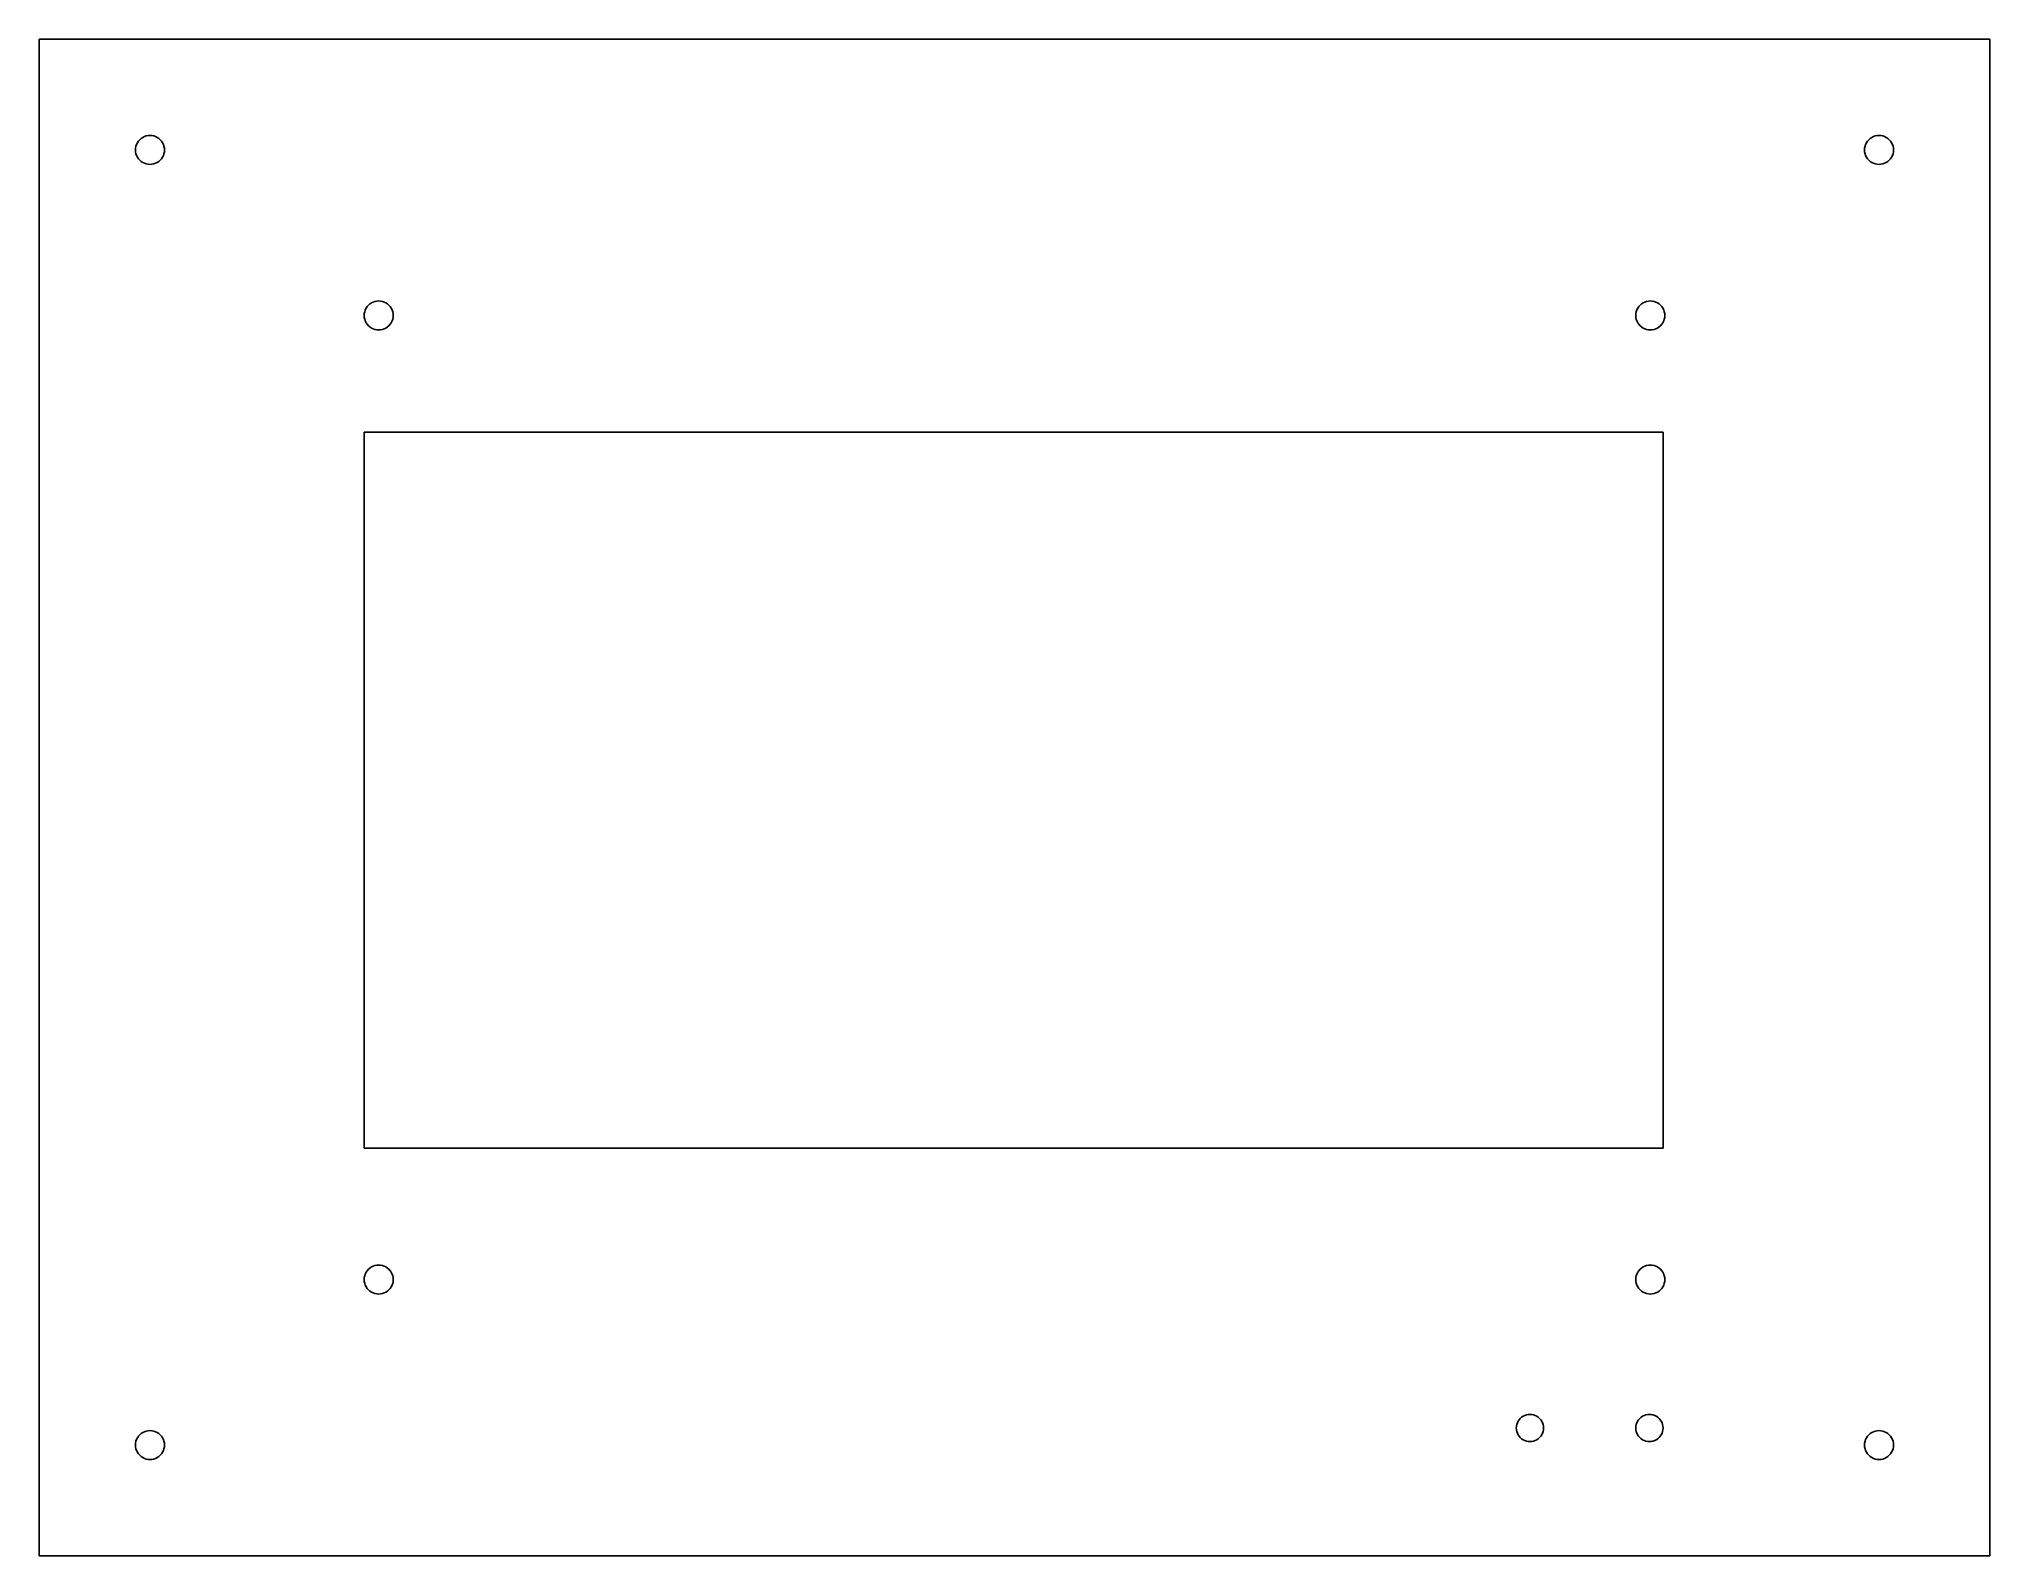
# Model space of a CAD drawing. Header units: metres. Extents: x 0 to 229, y 0 to 178.
import ezdxf

# ---------------------------------------------------------------- set-up
doc = ezdxf.new("R2010")
doc.units = ezdxf.units.M

msp = doc.modelspace()

# ---------------------------------------------------------------- linework, layer by layer
for p, q in [((228.6, 177.8), (0, 177.8)), ((0, 177.8), (0, 0)), ((228.6, 0), (228.6, 177.8)), ((11.3, 164.8), (11.3145, 165.022)), ((11.3145, 164.578), (11.3, 164.8)), ((11.3145, 165.022), (11.3579, 165.24)), ((11.3579, 165.24), (11.4294, 165.451)), ((11.4294, 165.451), (11.5278, 165.65)), ((11.5278, 165.65), (11.6513, 165.835)), ((11.6513, 165.835), (11.7979, 166.002)), ((11.7979, 166.002), (11.9651, 166.149)), ((11.9651, 166.149), (12.15, 166.272)), ((12.15, 166.272), (12.3494, 166.371)), ((12.3494, 166.371), (12.56, 166.442)), ((12.56, 166.442), (12.7781, 166.485)), ((12.7781, 166.485), (13, 166.5)), ((13, 166.5), (13.2219, 166.485)), ((13.2219, 166.485), (13.44, 166.442)), ((13.44, 166.442), (13.6506, 166.371)), ((13.6506, 166.371), (13.85, 166.272)), ((13.85, 166.272), (14.0349, 166.149)), ((14.0349, 166.149), (14.2021, 166.002)), ((14.2021, 166.002), (14.3487, 165.835)), ((14.3487, 165.835), (14.4722, 165.65)), ((14.4722, 165.65), (14.5706, 165.451)), ((14.5706, 165.451), (14.6421, 165.24)), ((14.6421, 165.24), (14.6855, 165.022)), ((14.6855, 165.022), (14.7, 164.8)), ((14.7, 164.8), (14.6855, 164.578)), ((213.9, 164.8), (213.915, 165.022)), ((213.915, 164.578), (213.9, 164.8)), ((213.915, 165.022), (213.958, 165.24)), ((213.958, 165.24), (214.029, 165.451)), ((214.029, 165.451), (214.128, 165.65)), ((214.128, 165.65), (214.251, 165.835)), ((214.251, 165.835), (214.398, 166.002)), ((214.398, 166.002), (214.565, 166.149)), ((214.565, 166.149), (214.75, 166.272)), ((214.75, 166.272), (214.949, 166.371)), ((214.949, 166.371), (215.16, 166.442)), ((215.16, 166.442), (215.378, 166.485)), ((215.378, 166.485), (215.6, 166.5)), ((215.6, 166.5), (215.822, 166.485)), ((215.822, 166.485), (216.04, 166.442)), ((216.04, 166.442), (216.251, 166.371)), ((216.251, 166.371), (216.45, 166.272)), ((216.45, 166.272), (216.635, 166.149)), ((216.635, 166.149), (216.802, 166.002)), ((216.802, 166.002), (216.949, 165.835)), ((216.949, 165.835), (217.072, 165.65)), ((217.072, 165.65), (217.171, 165.451)), ((217.171, 165.451), (217.242, 165.24)), ((217.242, 165.24), (217.285, 165.022)), ((217.285, 165.022), (217.3, 164.8)), ((217.3, 164.8), (217.285, 164.578)), ((11.3579, 164.36), (11.3145, 164.578)), ((11.4294, 164.149), (11.3579, 164.36)), ((11.5278, 163.95), (11.4294, 164.149)), ((11.6513, 163.765), (11.5278, 163.95)), ((11.7979, 163.598), (11.6513, 163.765)), ((11.9651, 163.451), (11.7979, 163.598)), ((12.15, 163.328), (11.9651, 163.451)), ((12.3494, 163.229), (12.15, 163.328)), ((12.56, 163.158), (12.3494, 163.229)), ((12.7781, 163.115), (12.56, 163.158)), ((13, 163.1), (12.7781, 163.115)), ((13.2219, 163.115), (13, 163.1)), ((13.44, 163.158), (13.2219, 163.115)), ((13.6506, 163.229), (13.44, 163.158)), ((13.85, 163.328), (13.6506, 163.229)), ((14.0349, 163.451), (13.85, 163.328)), ((14.2021, 163.598), (14.0349, 163.451)), ((14.3487, 163.765), (14.2021, 163.598)), ((14.4722, 163.95), (14.3487, 163.765)), ((14.5706, 164.149), (14.4722, 163.95)), ((14.6421, 164.36), (14.5706, 164.149)), ((14.6855, 164.578), (14.6421, 164.36)), ((213.958, 164.36), (213.915, 164.578)), ((214.029, 164.149), (213.958, 164.36)), ((214.128, 163.95), (214.029, 164.149)), ((214.251, 163.765), (214.128, 163.95)), ((214.398, 163.598), (214.251, 163.765)), ((214.565, 163.451), (214.398, 163.598)), ((214.75, 163.328), (214.565, 163.451)), ((214.949, 163.229), (214.75, 163.328)), ((215.16, 163.158), (214.949, 163.229)), ((215.378, 163.115), (215.16, 163.158)), ((215.6, 163.1), (215.378, 163.115)), ((215.822, 163.115), (215.6, 163.1)), ((216.04, 163.158), (215.822, 163.115)), ((216.251, 163.229), (216.04, 163.158)), ((216.45, 163.328), (216.251, 163.229)), ((216.635, 163.451), (216.45, 163.328)), ((216.802, 163.598), (216.635, 163.451)), ((216.949, 163.765), (216.802, 163.598)), ((217.072, 163.95), (216.949, 163.765)), ((217.171, 164.149), (217.072, 163.95)), ((217.242, 164.36), (217.171, 164.149)), ((217.285, 164.578), (217.242, 164.36)), ((38.3278, 146.25), (38.4513, 146.435)), ((38.4513, 146.435), (38.5979, 146.602)), ((38.5979, 146.602), (38.7651, 146.749)), ((38.7651, 146.749), (38.95, 146.872)), ((38.95, 146.872), (39.1494, 146.971)), ((39.1494, 146.971), (39.36, 147.042)), ((39.36, 147.042), (39.5781, 147.085)), ((39.5781, 147.085), (39.8, 147.1)), ((39.8, 147.1), (40.0219, 147.085)), ((40.0219, 147.085), (40.24, 147.042)), ((40.24, 147.042), (40.4506, 146.971)), ((40.4506, 146.971), (40.65, 146.872)), ((40.65, 146.872), (40.8349, 146.749)), ((40.8349, 146.749), (41.0021, 146.602)), ((41.0021, 146.602), (41.1487, 146.435)), ((41.1487, 146.435), (41.2722, 146.25)), ((187.328, 146.25), (187.451, 146.435)), ((187.451, 146.435), (187.598, 146.602)), ((187.598, 146.602), (187.765, 146.749)), ((187.765, 146.749), (187.95, 146.872)), ((187.95, 146.872), (188.149, 146.971)), ((188.149, 146.971), (188.36, 147.042)), ((188.36, 147.042), (188.578, 147.085)), ((188.578, 147.085), (188.8, 147.1)), ((188.8, 147.1), (189.022, 147.085)), ((189.022, 147.085), (189.24, 147.042)), ((189.24, 147.042), (189.451, 146.971)), ((189.451, 146.971), (189.65, 146.872)), ((189.65, 146.872), (189.835, 146.749)), ((189.835, 146.749), (190.002, 146.602)), ((190.002, 146.602), (190.149, 146.435)), ((190.149, 146.435), (190.272, 146.25)), ((38.1, 145.4), (38.1145, 145.622)), ((38.1145, 145.178), (38.1, 145.4)), ((38.1145, 145.622), (38.1579, 145.84)), ((38.1579, 144.96), (38.1145, 145.178)), ((38.1579, 145.84), (38.2294, 146.051)), ((38.2294, 144.749), (38.1579, 144.96)), ((38.2294, 146.051), (38.3278, 146.25)), ((38.3278, 144.55), (38.2294, 144.749)), ((38.4513, 144.365), (38.3278, 144.55)), ((38.5979, 144.198), (38.4513, 144.365)), ((38.7651, 144.051), (38.5979, 144.198)), ((38.95, 143.928), (38.7651, 144.051)), ((40.8349, 144.051), (40.65, 143.928)), ((41.0021, 144.198), (40.8349, 144.051)), ((41.1487, 144.365), (41.0021, 144.198)), ((41.2722, 144.55), (41.1487, 144.365)), ((41.2722, 146.25), (41.3706, 146.051)), ((41.3706, 144.749), (41.2722, 144.55)), ((41.3706, 146.051), (41.4421, 145.84)), ((41.4421, 144.96), (41.3706, 144.749)), ((41.4421, 145.84), (41.4855, 145.622)), ((41.4855, 145.178), (41.4421, 144.96)), ((41.4855, 145.622), (41.5, 145.4)), ((41.5, 145.4), (41.4855, 145.178)), ((187.1, 145.4), (187.115, 145.622)), ((187.115, 145.178), (187.1, 145.4)), ((187.115, 145.622), (187.158, 145.84)), ((187.158, 144.96), (187.115, 145.178)), ((187.158, 145.84), (187.229, 146.051)), ((187.229, 144.749), (187.158, 144.96)), ((187.229, 146.051), (187.328, 146.25)), ((187.328, 144.55), (187.229, 144.749)), ((187.451, 144.365), (187.328, 144.55)), ((187.598, 144.198), (187.451, 144.365)), ((187.765, 144.051), (187.598, 144.198)), ((187.95, 143.928), (187.765, 144.051)), ((189.835, 144.051), (189.65, 143.928)), ((190.002, 144.198), (189.835, 144.051)), ((190.149, 144.365), (190.002, 144.198)), ((190.272, 144.55), (190.149, 144.365)), ((190.272, 146.25), (190.371, 146.051)), ((190.371, 144.749), (190.272, 144.55)), ((190.371, 146.051), (190.442, 145.84)), ((190.442, 144.96), (190.371, 144.749)), ((190.442, 145.84), (190.485, 145.622)), ((190.485, 145.178), (190.442, 144.96)), ((190.485, 145.622), (190.5, 145.4)), ((190.5, 145.4), (190.485, 145.178)), ((39.1494, 143.829), (38.95, 143.928)), ((39.36, 143.758), (39.1494, 143.829)), ((39.5781, 143.715), (39.36, 143.758)), ((39.8, 143.7), (39.5781, 143.715)), ((40.0219, 143.715), (39.8, 143.7)), ((40.24, 143.758), (40.0219, 143.715)), ((40.4506, 143.829), (40.24, 143.758)), ((40.65, 143.928), (40.4506, 143.829)), ((188.149, 143.829), (187.95, 143.928)), ((188.36, 143.758), (188.149, 143.829)), ((188.578, 143.715), (188.36, 143.758)), ((188.8, 143.7), (188.578, 143.715)), ((189.022, 143.715), (188.8, 143.7)), ((189.24, 143.758), (189.022, 143.715)), ((189.451, 143.829), (189.24, 143.758)), ((189.65, 143.928), (189.451, 143.829)), ((38.1, 47.8), (38.1, 131.7)), ((38.1, 131.7), (190.3, 131.7)), ((190.3, 131.7), (190.3, 47.8)), ((190.3, 47.8), (38.1, 47.8)), ((38.1, 32.4), (38.1145, 32.6219)), ((38.1145, 32.1781), (38.1, 32.4)), ((38.1145, 32.6219), (38.1579, 32.84)), ((38.1579, 31.96), (38.1145, 32.1781)), ((38.1579, 32.84), (38.2294, 33.0506)), ((38.2294, 33.0506), (38.3278, 33.25)), ((38.3278, 33.25), (38.4513, 33.4349)), ((38.4513, 33.4349), (38.5979, 33.6021)), ((38.5979, 33.6021), (38.7651, 33.7487)), ((38.7651, 33.7487), (38.95, 33.8722)), ((38.95, 33.8722), (39.1494, 33.9706)), ((39.1494, 33.9706), (39.36, 34.0421)), ((39.36, 34.0421), (39.5781, 34.0855)), ((39.5781, 34.0855), (39.8, 34.1)), ((39.8, 34.1), (40.0219, 34.0855)), ((40.0219, 34.0855), (40.24, 34.0421)), ((40.24, 34.0421), (40.4506, 33.9706)), ((40.4506, 33.9706), (40.65, 33.8722)), ((40.65, 33.8722), (40.8349, 33.7487)), ((40.8349, 33.7487), (41.0021, 33.6021)), ((41.0021, 33.6021), (41.1487, 33.4349)), ((41.1487, 33.4349), (41.2722, 33.25)), ((41.2722, 33.25), (41.3706, 33.0506)), ((41.3706, 33.0506), (41.4421, 32.84)), ((41.4421, 32.84), (41.4855, 32.6219)), ((41.4855, 32.1781), (41.4421, 31.96)), ((41.4855, 32.6219), (41.5, 32.4)), ((41.5, 32.4), (41.4855, 32.1781)), ((187.1, 32.4), (187.115, 32.6219)), ((187.115, 32.1781), (187.1, 32.4)), ((187.115, 32.6219), (187.158, 32.84)), ((187.158, 31.96), (187.115, 32.1781)), ((187.158, 32.84), (187.229, 33.0506)), ((187.229, 33.0506), (187.328, 33.25)), ((187.328, 33.25), (187.451, 33.4349)), ((187.451, 33.4349), (187.598, 33.6021)), ((187.598, 33.6021), (187.765, 33.7487)), ((187.765, 33.7487), (187.95, 33.8722)), ((187.95, 33.8722), (188.149, 33.9706)), ((188.149, 33.9706), (188.36, 34.0421)), ((188.36, 34.0421), (188.578, 34.0855)), ((188.578, 34.0855), (188.8, 34.1)), ((188.8, 34.1), (189.022, 34.0855)), ((189.022, 34.0855), (189.24, 34.0421)), ((189.24, 34.0421), (189.451, 33.9706)), ((189.451, 33.9706), (189.65, 33.8722)), ((189.65, 33.8722), (189.835, 33.7487)), ((189.835, 33.7487), (190.002, 33.6021)), ((190.002, 33.6021), (190.149, 33.4349)), ((190.149, 33.4349), (190.272, 33.25)), ((190.272, 33.25), (190.371, 33.0506)), ((190.371, 33.0506), (190.442, 32.84)), ((190.442, 32.84), (190.485, 32.6219)), ((190.485, 32.1781), (190.442, 31.96)), ((190.485, 32.6219), (190.5, 32.4)), ((190.5, 32.4), (190.485, 32.1781)), ((38.2294, 31.7494), (38.1579, 31.96)), ((38.3278, 31.55), (38.2294, 31.7494)), ((38.4513, 31.3651), (38.3278, 31.55)), ((38.5979, 31.1979), (38.4513, 31.3651)), ((38.7651, 31.0513), (38.5979, 31.1979)), ((38.95, 30.9278), (38.7651, 31.0513)), ((39.1494, 30.8294), (38.95, 30.9278)), ((39.36, 30.7579), (39.1494, 30.8294)), ((39.5781, 30.7145), (39.36, 30.7579)), ((39.8, 30.7), (39.5781, 30.7145)), ((40.0219, 30.7145), (39.8, 30.7)), ((40.24, 30.7579), (40.0219, 30.7145)), ((40.4506, 30.8294), (40.24, 30.7579)), ((40.65, 30.9278), (40.4506, 30.8294)), ((40.8349, 31.0513), (40.65, 30.9278)), ((41.0021, 31.1979), (40.8349, 31.0513)), ((41.1487, 31.3651), (41.0021, 31.1979)), ((41.2722, 31.55), (41.1487, 31.3651)), ((41.3706, 31.7494), (41.2722, 31.55)), ((41.4421, 31.96), (41.3706, 31.7494)), ((187.229, 31.7494), (187.158, 31.96)), ((187.328, 31.55), (187.229, 31.7494)), ((187.451, 31.3651), (187.328, 31.55)), ((187.598, 31.1979), (187.451, 31.3651)), ((187.765, 31.0513), (187.598, 31.1979)), ((187.95, 30.9278), (187.765, 31.0513)), ((188.149, 30.8294), (187.95, 30.9278)), ((188.36, 30.7579), (188.149, 30.8294)), ((188.578, 30.7145), (188.36, 30.7579)), ((188.8, 30.7), (188.578, 30.7145)), ((189.022, 30.7145), (188.8, 30.7)), ((189.24, 30.7579), (189.022, 30.7145)), ((189.451, 30.8294), (189.24, 30.7579)), ((189.65, 30.9278), (189.451, 30.8294)), ((189.835, 31.0513), (189.65, 30.9278)), ((190.002, 31.1979), (189.835, 31.0513)), ((190.149, 31.3651), (190.002, 31.1979)), ((190.272, 31.55), (190.149, 31.3651)), ((190.371, 31.7494), (190.272, 31.55)), ((190.442, 31.96), (190.371, 31.7494)), ((173.431, 15.974), (173.569, 16.1314)), ((173.569, 16.1314), (173.726, 16.2694)), ((173.726, 16.2694), (173.9, 16.3856)), ((173.9, 16.3856), (174.088, 16.4782)), ((174.088, 16.4782), (174.286, 16.5455)), ((174.286, 16.5455), (174.491, 16.5863)), ((174.491, 16.5863), (174.7, 16.6)), ((174.7, 16.6), (174.909, 16.5863)), ((174.909, 16.5863), (175.114, 16.5455)), ((175.114, 16.5455), (175.312, 16.4782)), ((175.312, 16.4782), (175.5, 16.3856)), ((175.5, 16.3856), (175.674, 16.2694)), ((175.674, 16.2694), (175.831, 16.1314)), ((175.831, 16.1314), (175.969, 15.974)), ((187.431, 15.974), (187.569, 16.1314)), ((187.569, 16.1314), (187.726, 16.2694)), ((187.726, 16.2694), (187.9, 16.3856)), ((187.9, 16.3856), (188.088, 16.4782)), ((188.088, 16.4782), (188.286, 16.5455)), ((188.286, 16.5455), (188.491, 16.5863)), ((188.491, 16.5863), (188.7, 16.6)), ((188.7, 16.6), (188.909, 16.5863)), ((188.909, 16.5863), (189.114, 16.5455)), ((189.114, 16.5455), (189.312, 16.4782)), ((189.312, 16.4782), (189.5, 16.3856)), ((189.5, 16.3856), (189.674, 16.2694)), ((189.674, 16.2694), (189.831, 16.1314)), ((189.831, 16.1314), (189.969, 15.974)), ((11.4294, 13.6506), (11.5278, 13.85)), ((11.5278, 13.85), (11.6513, 14.0349)), ((11.6513, 14.0349), (11.7979, 14.2021)), ((11.7979, 14.2021), (11.9651, 14.3487)), ((11.9651, 14.3487), (12.15, 14.4722)), ((12.15, 14.4722), (12.3494, 14.5706)), ((12.3494, 14.5706), (12.56, 14.6421)), ((12.56, 14.6421), (12.7781, 14.6855)), ((12.7781, 14.6855), (13, 14.7)), ((13, 14.7), (13.2219, 14.6855)), ((13.2219, 14.6855), (13.44, 14.6421)), ((13.44, 14.6421), (13.6506, 14.5706)), ((13.6506, 14.5706), (13.85, 14.4722)), ((13.85, 14.4722), (14.0349, 14.3487)), ((14.0349, 14.3487), (14.2021, 14.2021)), ((14.2021, 14.2021), (14.3487, 14.0349)), ((14.3487, 14.0349), (14.4722, 13.85)), ((14.4722, 13.85), (14.5706, 13.6506)), ((173.1, 15), (173.114, 15.2088)), ((173.114, 14.7912), (173.1, 15)), ((173.114, 15.2088), (173.155, 15.4141)), ((173.155, 14.5859), (173.114, 14.7912)), ((173.155, 15.4141), (173.222, 15.6123)), ((173.222, 14.3877), (173.155, 14.5859)), ((173.222, 15.6123), (173.314, 15.8)), ((173.314, 14.2), (173.222, 14.3877)), ((173.314, 15.8), (173.431, 15.974)), ((173.431, 14.026), (173.314, 14.2)), ((173.569, 13.8686), (173.431, 14.026)), ((173.726, 13.7306), (173.569, 13.8686)), ((173.9, 13.6144), (173.726, 13.7306)), ((175.674, 13.7306), (175.5, 13.6144)), ((175.831, 13.8686), (175.674, 13.7306)), ((175.969, 14.026), (175.831, 13.8686)), ((175.969, 15.974), (176.086, 15.8)), ((176.086, 14.2), (175.969, 14.026)), ((176.086, 15.8), (176.178, 15.6123)), ((176.178, 14.3877), (176.086, 14.2)), ((176.178, 15.6123), (176.245, 15.4141)), ((176.245, 14.5859), (176.178, 14.3877)), ((176.245, 15.4141), (176.286, 15.2088)), ((176.286, 14.7912), (176.245, 14.5859)), ((176.286, 15.2088), (176.3, 15)), ((176.3, 15), (176.286, 14.7912)), ((187.1, 15), (187.114, 15.2088)), ((187.114, 14.7912), (187.1, 15)), ((187.114, 15.2088), (187.155, 15.4141)), ((187.155, 14.5859), (187.114, 14.7912)), ((187.155, 15.4141), (187.222, 15.6123)), ((187.222, 14.3877), (187.155, 14.5859)), ((187.222, 15.6123), (187.314, 15.8)), ((187.314, 14.2), (187.222, 14.3877)), ((187.314, 15.8), (187.431, 15.974)), ((187.431, 14.026), (187.314, 14.2)), ((187.569, 13.8686), (187.431, 14.026)), ((187.726, 13.7306), (187.569, 13.8686)), ((187.9, 13.6144), (187.726, 13.7306)), ((189.674, 13.7306), (189.5, 13.6144)), ((189.831, 13.8686), (189.674, 13.7306)), ((189.969, 14.026), (189.831, 13.8686)), ((189.969, 15.974), (190.086, 15.8)), ((190.086, 14.2), (189.969, 14.026)), ((190.086, 15.8), (190.178, 15.6123)), ((190.178, 14.3877), (190.086, 14.2)), ((190.178, 15.6123), (190.245, 15.4141)), ((190.245, 14.5859), (190.178, 14.3877)), ((190.245, 15.4141), (190.286, 15.2088)), ((190.286, 14.7912), (190.245, 14.5859)), ((190.286, 15.2088), (190.3, 15)), ((190.3, 15), (190.286, 14.7912)), ((214.029, 13.6506), (214.128, 13.85)), ((214.128, 13.85), (214.251, 14.0349)), ((214.251, 14.0349), (214.398, 14.2021)), ((214.398, 14.2021), (214.565, 14.3487)), ((214.565, 14.3487), (214.75, 14.4722)), ((214.75, 14.4722), (214.949, 14.5706)), ((214.949, 14.5706), (215.16, 14.6421)), ((215.16, 14.6421), (215.378, 14.6855)), ((215.378, 14.6855), (215.6, 14.7)), ((215.6, 14.7), (215.822, 14.6855)), ((215.822, 14.6855), (216.04, 14.6421)), ((216.04, 14.6421), (216.251, 14.5706)), ((216.251, 14.5706), (216.45, 14.4722)), ((216.45, 14.4722), (216.635, 14.3487)), ((216.635, 14.3487), (216.802, 14.2021)), ((216.802, 14.2021), (216.949, 14.0349)), ((216.949, 14.0349), (217.072, 13.85)), ((217.072, 13.85), (217.171, 13.6506)), ((11.3, 13), (11.3145, 13.2219)), ((11.3145, 12.7781), (11.3, 13)), ((11.3145, 13.2219), (11.3579, 13.44)), ((11.3579, 12.56), (11.3145, 12.7781)), ((11.3579, 13.44), (11.4294, 13.6506)), ((11.4294, 12.3494), (11.3579, 12.56)), ((11.5278, 12.15), (11.4294, 12.3494)), ((11.6513, 11.9651), (11.5278, 12.15)), ((11.7979, 11.7979), (11.6513, 11.9651)), ((11.9651, 11.6513), (11.7979, 11.7979)), ((12.15, 11.5278), (11.9651, 11.6513)), ((12.3494, 11.4294), (12.15, 11.5278)), ((13.85, 11.5278), (13.6506, 11.4294)), ((14.0349, 11.6513), (13.85, 11.5278)), ((14.2021, 11.7979), (14.0349, 11.6513)), ((14.3487, 11.9651), (14.2021, 11.7979)), ((14.4722, 12.15), (14.3487, 11.9651)), ((14.5706, 12.3494), (14.4722, 12.15)), ((14.5706, 13.6506), (14.6421, 13.44)), ((14.6421, 12.56), (14.5706, 12.3494)), ((14.6421, 13.44), (14.6855, 13.2219)), ((14.6855, 12.7781), (14.6421, 12.56)), ((14.6855, 13.2219), (14.7, 13)), ((14.7, 13), (14.6855, 12.7781)), ((174.088, 13.5218), (173.9, 13.6144)), ((174.286, 13.4545), (174.088, 13.5218)), ((174.491, 13.4137), (174.286, 13.4545)), ((174.7, 13.4), (174.491, 13.4137)), ((174.909, 13.4137), (174.7, 13.4)), ((175.114, 13.4545), (174.909, 13.4137)), ((175.312, 13.5218), (175.114, 13.4545)), ((175.5, 13.6144), (175.312, 13.5218)), ((188.088, 13.5218), (187.9, 13.6144)), ((188.286, 13.4545), (188.088, 13.5218)), ((188.491, 13.4137), (188.286, 13.4545)), ((188.7, 13.4), (188.491, 13.4137)), ((188.909, 13.4137), (188.7, 13.4)), ((189.114, 13.4545), (188.909, 13.4137)), ((189.312, 13.5218), (189.114, 13.4545)), ((189.5, 13.6144), (189.312, 13.5218)), ((213.9, 13), (213.915, 13.2219)), ((213.915, 12.7781), (213.9, 13)), ((213.915, 13.2219), (213.958, 13.44)), ((213.958, 12.56), (213.915, 12.7781)), ((213.958, 13.44), (214.029, 13.6506)), ((214.029, 12.3494), (213.958, 12.56)), ((214.128, 12.15), (214.029, 12.3494)), ((214.251, 11.9651), (214.128, 12.15)), ((214.398, 11.7979), (214.251, 11.9651)), ((214.565, 11.6513), (214.398, 11.7979)), ((214.75, 11.5278), (214.565, 11.6513)), ((214.949, 11.4294), (214.75, 11.5278)), ((216.45, 11.5278), (216.251, 11.4294)), ((216.635, 11.6513), (216.45, 11.5278)), ((216.802, 11.7979), (216.635, 11.6513)), ((216.949, 11.9651), (216.802, 11.7979)), ((217.072, 12.15), (216.949, 11.9651)), ((217.171, 12.3494), (217.072, 12.15)), ((217.171, 13.6506), (217.242, 13.44)), ((217.242, 12.56), (217.171, 12.3494)), ((217.242, 13.44), (217.285, 13.2219)), ((217.285, 12.7781), (217.242, 12.56)), ((217.285, 13.2219), (217.3, 13)), ((217.3, 13), (217.285, 12.7781)), ((12.56, 11.3579), (12.3494, 11.4294)), ((12.7781, 11.3145), (12.56, 11.3579)), ((13, 11.3), (12.7781, 11.3145)), ((13.2219, 11.3145), (13, 11.3)), ((13.44, 11.3579), (13.2219, 11.3145)), ((13.6506, 11.4294), (13.44, 11.3579)), ((215.16, 11.3579), (214.949, 11.4294)), ((215.378, 11.3145), (215.16, 11.3579)), ((215.6, 11.3), (215.378, 11.3145)), ((215.822, 11.3145), (215.6, 11.3)), ((216.04, 11.3579), (215.822, 11.3145)), ((216.251, 11.4294), (216.04, 11.3579)), ((0, 0), (228.6, 0))]:
    msp.add_line(p, q)

doc.saveas('drawing.dxf')
